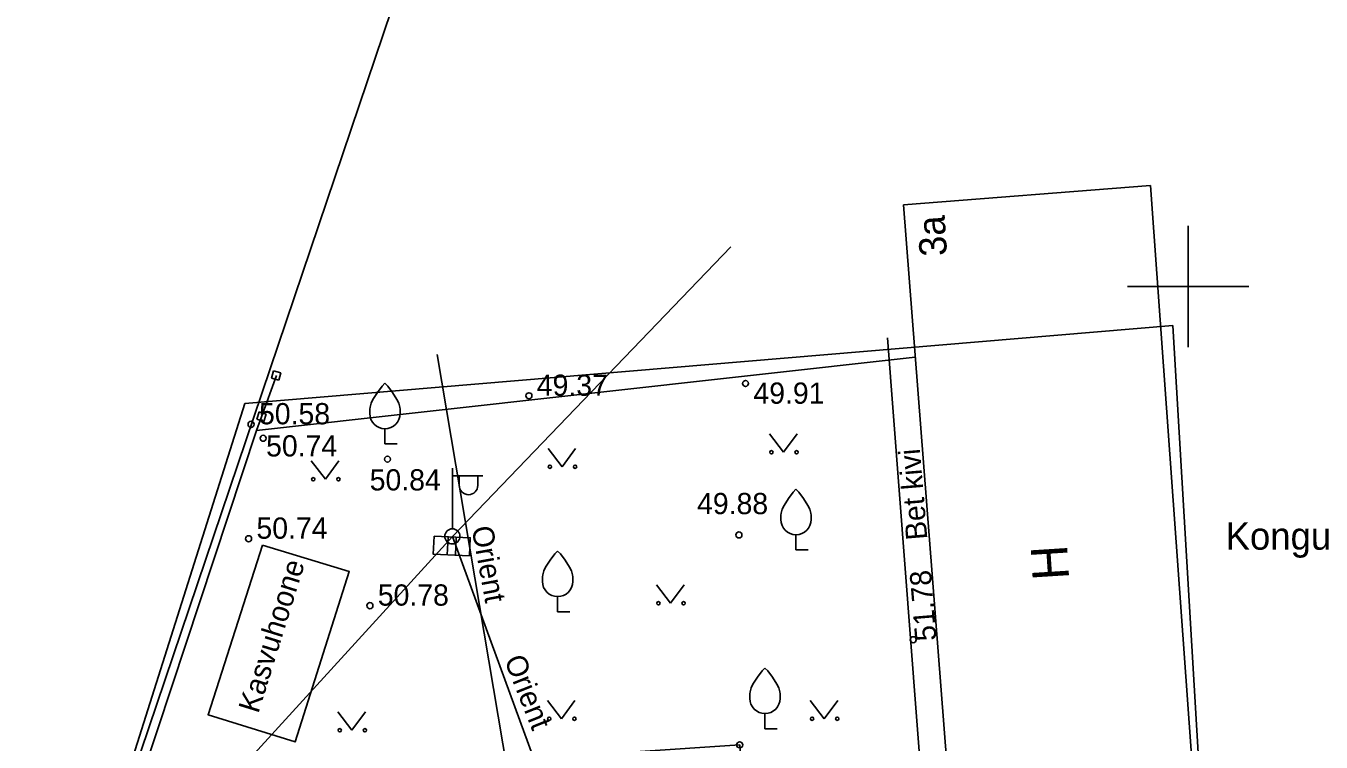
# Model space of a CAD drawing. Extents: x 641832 to 641945, y 6458152 to 6458294.
# Drawn here: x 641861.71 to 641904.38, y 6458234.98 to 6458258.59 of the extents above; entities that cross this region are included whole.
import ezdxf

# ---------------------------------------------------------------- set-up
doc = ezdxf.new("R2010")
doc.units = 0
for name, color, linetype in [('AED', 7, 'Continuous'), ('ELRAJATISMP', 7, 'Continuous'), ('GTRASS', 7, 'Continuous'), ('HALJASTUS', 7, 'Continuous'), ('HOONE', 7, 'Continuous'), ('HOONEDET', 7, 'Continuous'), ('KORGUS-EH2000', 7, 'Continuous'), ('MOOTPIIR', 7, 'Continuous'), ('MPKAABEL', 7, 'Continuous'), ('MPOHULIIN', 7, 'Continuous'), ('PIIR', 7, 'Continuous'), ('POST', 7, 'Continuous'), ('PUU', 7, 'Continuous'), ('RAJATIS', 7, 'Continuous'), ('TEE', 7, 'Continuous'), ('VORK', 7, 'Continuous')]:
    doc.layers.add(name, color=color, linetype=linetype)

msp = doc.modelspace()

# ---------------------------------------------------------------- linework, layer by layer
at = {"layer": 'AED'}
for p, q in [((641869.467, 6458245.711), (641869.958, 6458247.069)), ((641869.867, 6458247.224), (641869.796, 6458246.985)), ((641869.796, 6458246.985), (641870.035, 6458246.914)), ((641869.867, 6458247.224), (641870.106, 6458247.153)), ((641870.106, 6458247.153), (641870.035, 6458246.914)), ((641869.301, 6458245.252), (641869.467, 6458245.711)), ((641869.387, 6458245.868), (641869.309, 6458245.631)), ((641869.309, 6458245.631), (641869.546, 6458245.553)), ((641869.387, 6458245.868), (641869.625, 6458245.79)), ((641869.625, 6458245.79), (641869.546, 6458245.553))]:
    msp.add_line(p, q, dxfattribs=at)
msp.add_lwpolyline([(641891.009, 6458247.678), (641869.301, 6458245.252), (641865.106, 6458232.561)], dxfattribs=at)
at = {"layer": 'ELRAJATISMP'}
for p, q in [((641875.613, 6458241.75), (641875.588, 6458241.154)), ((641875.884, 6458241.739), (641875.859, 6458241.143))]:
    msp.add_line(p, q, dxfattribs=at)
msp.add_lwpolyline([(641875.152, 6458241.769), (641876.345, 6458241.72), (641876.32, 6458241.123), (641875.127, 6458241.173)], close=True, dxfattribs=at)
at = {"layer": 'GTRASS'}
msp.add_line((641875.258, 6458247.76), (641877.69, 6458233.306), dxfattribs=at)
at = {"layer": 'HALJASTUS'}
for p, q in [((641886.208, 6458245.146), (641886.671, 6458244.539)), ((641886.671, 6458244.539), (641887.117, 6458245.146)), ((641871.109, 6458244.254), (641871.573, 6458243.647)), ((641871.573, 6458243.647), (641872.018, 6458244.254)), ((641878.908, 6458244.665), (641879.372, 6458244.058)), ((641879.372, 6458244.058), (641879.817, 6458244.665)), ((641882.485, 6458240.165), (641882.948, 6458239.559)), ((641882.948, 6458239.559), (641883.394, 6458240.165)), ((641878.887, 6458236.356), (641879.35, 6458235.75)), ((641879.35, 6458235.75), (641879.796, 6458236.356)), ((641887.546, 6458236.356), (641888.01, 6458235.75)), ((641888.01, 6458235.75), (641888.455, 6458236.356)), ((641871.985, 6458235.98), (641872.448, 6458235.373)), ((641872.448, 6458235.373), (641872.894, 6458235.98))]:
    msp.add_line(p, q, dxfattribs=at)
for centre in [(641886.27, 6458244.539), (641887.099, 6458244.539), (641878.971, 6458244.058), (641879.8, 6458244.058), (641871.172, 6458243.647), (641872, 6458243.647), (641882.547, 6458239.559), (641883.376, 6458239.559), (641878.949, 6458235.75), (641879.778, 6458235.75), (641887.609, 6458235.75), (641888.437, 6458235.75), (641872.047, 6458235.373), (641872.876, 6458235.373)]:
    msp.add_circle(centre, 0.055, dxfattribs=at)
at = {"layer": 'HOONE'}
msp.add_lwpolyline([(641890.618, 6458252.697), (641892.339, 6458230.606), (641900.355, 6458231.183), (641898.757, 6458253.33)], close=True, dxfattribs=at)
at = {"layer": 'HOONEDET'}
msp.add_lwpolyline([(641877.452, 6458206.168), (641876.914, 6458214.899), (641876.463, 6458221.676), (641875.483, 6458221.609), (641875.115, 6458227.777), (641874.721, 6458234.192), (641885.224, 6458234.891), (641885.723, 6458226.951), (641887.14, 6458227.044), (641889.634, 6458228.652), (641891.432, 6458230.801), (641890.099, 6458248.311)], dxfattribs=at)
at = {"layer": 'KORGUS-EH2000'}
for centre in [(641885.416, 6458246.805), (641878.279, 6458246.399), (641869.125, 6458245.459), (641869.523, 6458245), (641873.619, 6458244.31), (641869.041, 6458241.687), (641885.198, 6458241.814), (641873.039, 6458239.481), (641890.941, 6458238.356), (641885.224, 6458234.891)]:
    msp.add_circle(centre, 0.1, dxfattribs=at)
at = {"layer": 'MOOTPIIR'}
msp.add_lwpolyline([(641868.917, 6458246.14), (641899.493, 6458248.716), (641901.908, 6458207.936), (641864.469, 6458204.591), (641861.556, 6458222.895)], close=True, dxfattribs=at)
at = {"layer": 'MPKAABEL'}
msp.add_line((641875.757, 6458241.765), (641878.827, 6458233.385), dxfattribs=at)
at = {"layer": 'MPOHULIIN'}
msp.add_lwpolyline([(641855.007, 6458219.007), (641875.757, 6458241.765), (641884.934, 6458251.315)], dxfattribs=at)
at = {"layer": 'PIIR'}
for points in [[(641847.65, 6458194.19), (641834.72, 6458277.24), (641903.95, 6458277.5), (641945.39, 6458273.86), (641940.34, 6458266.56), (641902.17, 6458270.08), (641878.78, 6458266.31), (641875.04, 6458262.93), (641874.02, 6458259.92), (641861.76, 6458223.62), (641864.45, 6458204.97), (641871.03, 6458186.97)], [(641937.5, 6458262.47), (641917.16, 6458222.19), (641901.27, 6458217.35), (641901.29, 6458216.05), (641901.52, 6458208.21), (641864.45, 6458204.97), (641861.76, 6458223.62), (641874.02, 6458259.92), (641876.52, 6458263.16), (641898.98, 6458266.04)]]:
    msp.add_lwpolyline(points, close=True, dxfattribs=at)
at = {"layer": 'POST'}
for p, q in [((641875.757, 6458242.015), (641875.757, 6458244.015)), ((641875.757, 6458243.765), (641876.757, 6458243.765)), ((641875.984, 6458243.444), (641875.984, 6458243.765)), ((641876.596, 6458243.444), (641876.596, 6458243.765)), ((641875.757, 6458241.765), (641875.757, 6458241.765))]:
    msp.add_line(p, q, dxfattribs=at)
msp.add_circle((641875.757, 6458241.765), 0.25, dxfattribs=at)
msp.add_arc((641876.29, 6458243.444), 0.306, 180, 0, dxfattribs=at)
at = {"layer": 'PUU'}
for p, q in [((641873.535, 6458244.813), (641873.535, 6458245.313)), ((641873.935, 6458244.813), (641873.535, 6458244.813)), ((641887.079, 6458241.318), (641887.079, 6458241.818)), ((641887.479, 6458241.318), (641887.079, 6458241.318)), ((641879.225, 6458239.279), (641879.225, 6458239.779)), ((641879.625, 6458239.279), (641879.225, 6458239.279)), ((641886.057, 6458235.424), (641886.057, 6458235.924)), ((641886.457, 6458235.424), (641886.057, 6458235.424))]:
    msp.add_line(p, q, dxfattribs=at)
for points in [[(641873.035, 6458245.813), (641873.035, 6458245.963), (641873.045, 6458246.028), (641873.08, 6458246.158), (641873.14, 6458246.278), (641873.285, 6458246.513), (641873.445, 6458246.718), (641873.535, 6458246.813)], [(641874.035, 6458245.813), (641874.035, 6458245.963), (641874.025, 6458246.028), (641873.99, 6458246.158), (641873.93, 6458246.278), (641873.785, 6458246.513), (641873.625, 6458246.718), (641873.535, 6458246.813)], [(641886.579, 6458242.318), (641886.579, 6458242.468), (641886.589, 6458242.533), (641886.624, 6458242.663), (641886.684, 6458242.783), (641886.829, 6458243.018), (641886.989, 6458243.223), (641887.079, 6458243.318)], [(641887.579, 6458242.318), (641887.579, 6458242.468), (641887.569, 6458242.533), (641887.534, 6458242.663), (641887.474, 6458242.783), (641887.329, 6458243.018), (641887.169, 6458243.223), (641887.079, 6458243.318)], [(641878.725, 6458240.279), (641878.725, 6458240.429), (641878.735, 6458240.494), (641878.77, 6458240.624), (641878.83, 6458240.744), (641878.975, 6458240.979), (641879.135, 6458241.184), (641879.225, 6458241.279)], [(641879.725, 6458240.279), (641879.725, 6458240.429), (641879.715, 6458240.494), (641879.68, 6458240.624), (641879.62, 6458240.744), (641879.475, 6458240.979), (641879.315, 6458241.184), (641879.225, 6458241.279)], [(641885.557, 6458236.424), (641885.557, 6458236.574), (641885.567, 6458236.639), (641885.602, 6458236.769), (641885.662, 6458236.889), (641885.807, 6458237.124), (641885.967, 6458237.329), (641886.057, 6458237.424)], [(641886.557, 6458236.424), (641886.557, 6458236.574), (641886.547, 6458236.639), (641886.512, 6458236.769), (641886.452, 6458236.889), (641886.307, 6458237.124), (641886.147, 6458237.329), (641886.057, 6458237.424)]]:
    msp.add_lwpolyline(points, dxfattribs=at)
for centre in [(641873.535, 6458245.813), (641887.079, 6458242.318), (641879.225, 6458240.279), (641886.057, 6458236.424)]:
    msp.add_arc(centre, 0.5, 180, 0, dxfattribs=at)
at = {"layer": 'RAJATIS'}
msp.add_lwpolyline([(641869.496, 6458241.479), (641872.36, 6458240.602), (641870.581, 6458234.988), (641867.707, 6458235.883)], close=True, dxfattribs=at)
at = {"layer": 'VORK'}
for p, q in [((641900, 6458252), (641900, 6458248)), ((641898, 6458250), (641902, 6458250))]:
    msp.add_line(p, q, dxfattribs=at)

# ---------------------------------------------------------------- texts
at = {"layer": 'GTRASS'}
msp.add_text('Orient', height=0.7, rotation=280.3964, dxfattribs=at).set_placement((641876.388, 6458242.044))
at = {"layer": 'HOONE'}
for s, height, p in [('3a', 0.9, (641892.059, 6458251.027)), ('H', 1.2, (641896.081, 6458240.355))]:
    msp.add_text(s, height=height, rotation=93.6411, dxfattribs=at).set_placement(p)
at = {"layer": 'KORGUS-EH2000'}
for s, p in [(' 49.37', (641878.279, 6458246.399)), (' 49.91', (641885.416, 6458246.137)), (' 50.58', (641869.125, 6458245.459)), (' 50.74', (641869.359, 6458244.399)), (' 50.84', (641872.772, 6458243.278)), (' 49.88', (641883.559, 6458242.497)), (' 50.74', (641869.041, 6458241.687)), (' 50.78', (641873.039, 6458239.481))]:
    msp.add_text(s, height=0.7, dxfattribs=at).set_placement(p)
msp.add_text(' 51.78', height=0.7, rotation=94.7623, dxfattribs=at).set_placement((641891.732, 6458238.082))
at = {"layer": 'MPKAABEL'}
msp.add_text('Orient', height=0.7, rotation=291.6926, dxfattribs=at).set_placement((641877.455, 6458237.694))
at = {"layer": 'PIIR'}
msp.add_text('Konguta tee 3a // Reinsalu', height=0.9, dxfattribs=at).set_placement((641901.234, 6458241.326))
at = {"layer": 'RAJATIS'}
msp.add_text('Kasvuhoone', height=0.7, rotation=72.7596, dxfattribs=at).set_placement((641869.361, 6458235.9))
at = {"layer": 'TEE'}
msp.add_text('Bet kivi', height=0.7, rotation=94.76, dxfattribs=at).set_placement((641891.41, 6458241.672))

doc.saveas('drawing.dxf')
